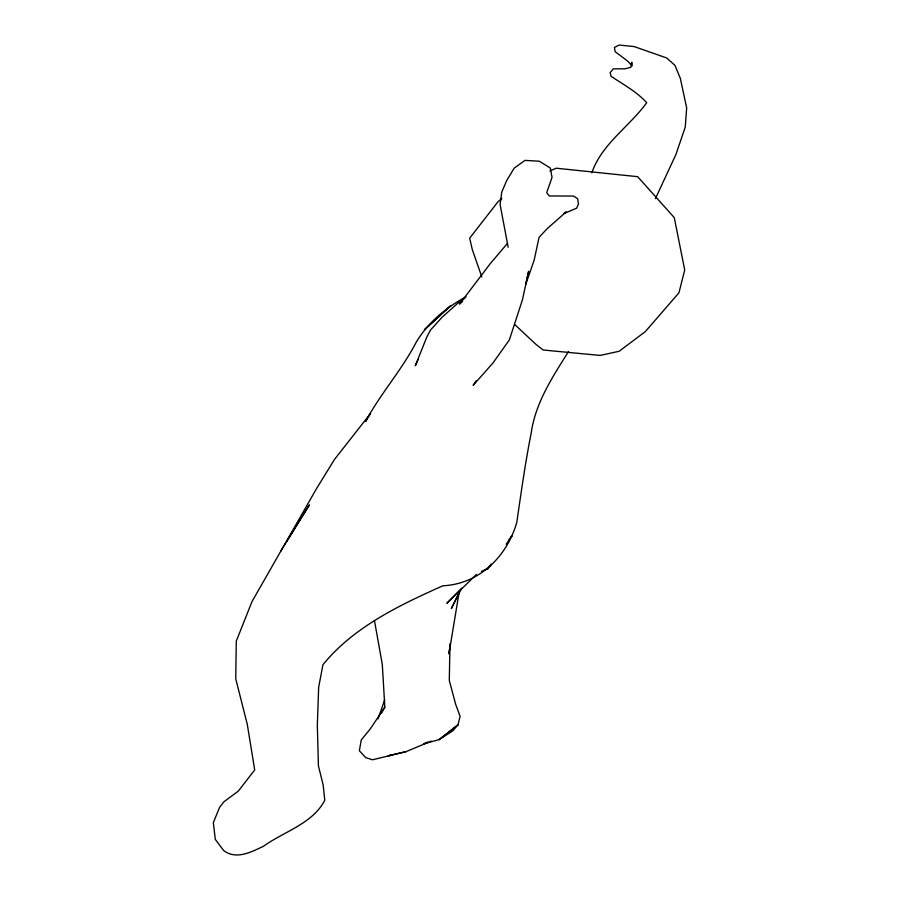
<?xml version="1.0" encoding="UTF-8"?>
<svg xmlns="http://www.w3.org/2000/svg" width="900" height="900" viewBox="0 0 900 900"><rect width="100%" height="100%" fill="white"/><g stroke="black" fill="none" stroke-linecap="round" stroke-linejoin="round"><path stroke-width="1.35" d="M449.978 644.197L449.291 680.445L455.681 704.363L460.103 716.355L458.01 724.781L452.902 730.766L439.234 739.586L423.832 743.794L427.41 742.14M449.348 649.688L448.954 653.816L459.079 592.627L451.373 608.524L461.711 588.161L446.884 603.248L476.494 574.403M449.606 646.931L449.876 644.175M591.817 172.789C601.785 143.91 629.347 126.664 646.706 102.712C636.637 91.541 623.002 84.431 611.089 76.252L610.133 72.72L613.283 68.85L625.163 68.794L630.9 67.264L631.766 62.212L632.227 65.858M378.045 718.886L384.694 699.885M418.174 359.392L415.294 365.771L426.814 337.027L430.504 330.041L442.103 317.216L457.425 303.559L465.21 297.844M655.403 198.675L675.866 154.631L685.26 127.103L686.666 107.944L680.344 78.356L674.944 65.351L666.686 57.971L634.207 46.586L619.133 45.045L614.475 47.453L615.094 51.626L627.548 61.042L631.294 64.89M381.532 713.036L384.817 707.096L382.309 664.47L374.434 620.449M568.553 351.461C552.521 377.055 535.421 402.694 531.135 433.373C525.24 462.938 521.134 492.806 516.746 522.619C506.846 556.549 479.407 584.021 442.822 585.799C399.251 605.295 353.7 626.962 322.965 664.661L318.656 687.217L317.329 725.344L318.42 765.889L323.168 784.969L324.787 800.235C312.784 823.646 283.77 831.634 263.498 846.259C251.257 852.019 236.441 860.029 223.796 850.691L215.314 839.419L213.334 822.611L219.623 807.278L223.909 801.799L238.264 791.145L254.7 769.961L247.275 724.264L235.744 678.836L236.284 641.149L252.056 601.459L316.676 488.363L334.451 459.484L370.395 413.685L365.535 421.549C380.306 393.851 401.681 370.294 416.07 342.461C427.691 322.74 446.096 307.553 466.065 296.764M280.676 551.205L309.386 504.877L286.549 541.642M476.123 380.835L473.164 385.324L492.986 362.959L509.355 339.919L522.45 299.779L528.649 271.238L525.679 284.512L534.105 260.37L539.066 237.352L547.166 228.656L566.224 211.916L564.131 213.21M384.817 707.096L370.316 728.887L361.226 739.98L359.37 750.769L365.692 757.597L372.488 759.78L406.024 751.646L431.381 741.071M506.194 544.23L512.257 535.387L509.006 539.831M491.085 564.3L487.822 568.744L481.511 571.365M491.231 564.278L487.822 568.744L485.235 569.61M507.476 243.36L490.207 263.722L459.54 304.11L462.623 301.32M501.817 198.405L497.824 201.96L469.688 238.151L472.23 249.39L481.826 276.919M549.866 170.933L556.222 168.21L637.673 176.681L674.258 217.597L684.72 269.966L678.926 292.849L645.289 331.627L619.178 351.259L600.165 355.421L543.206 350.01L535.984 344.407L514.755 324.529M564.334 213.424L576.596 208.192L578.475 204.075L577.654 198.743L573.57 196.076L549.236 195.941L546.694 192.623L552.038 177.401L550.294 168.041L539.28 161.19L525.015 160.403L514.294 168.007L506.824 180.281L501.761 192.06L500.119 204.66L508.174 247.275M406.024 751.646L388.215 755.775L390.859 755.224M450.506 305.876L424.474 329.715L450.506 305.876M458.01 724.781L439.234 739.586L458.01 724.781"/></g></svg>
